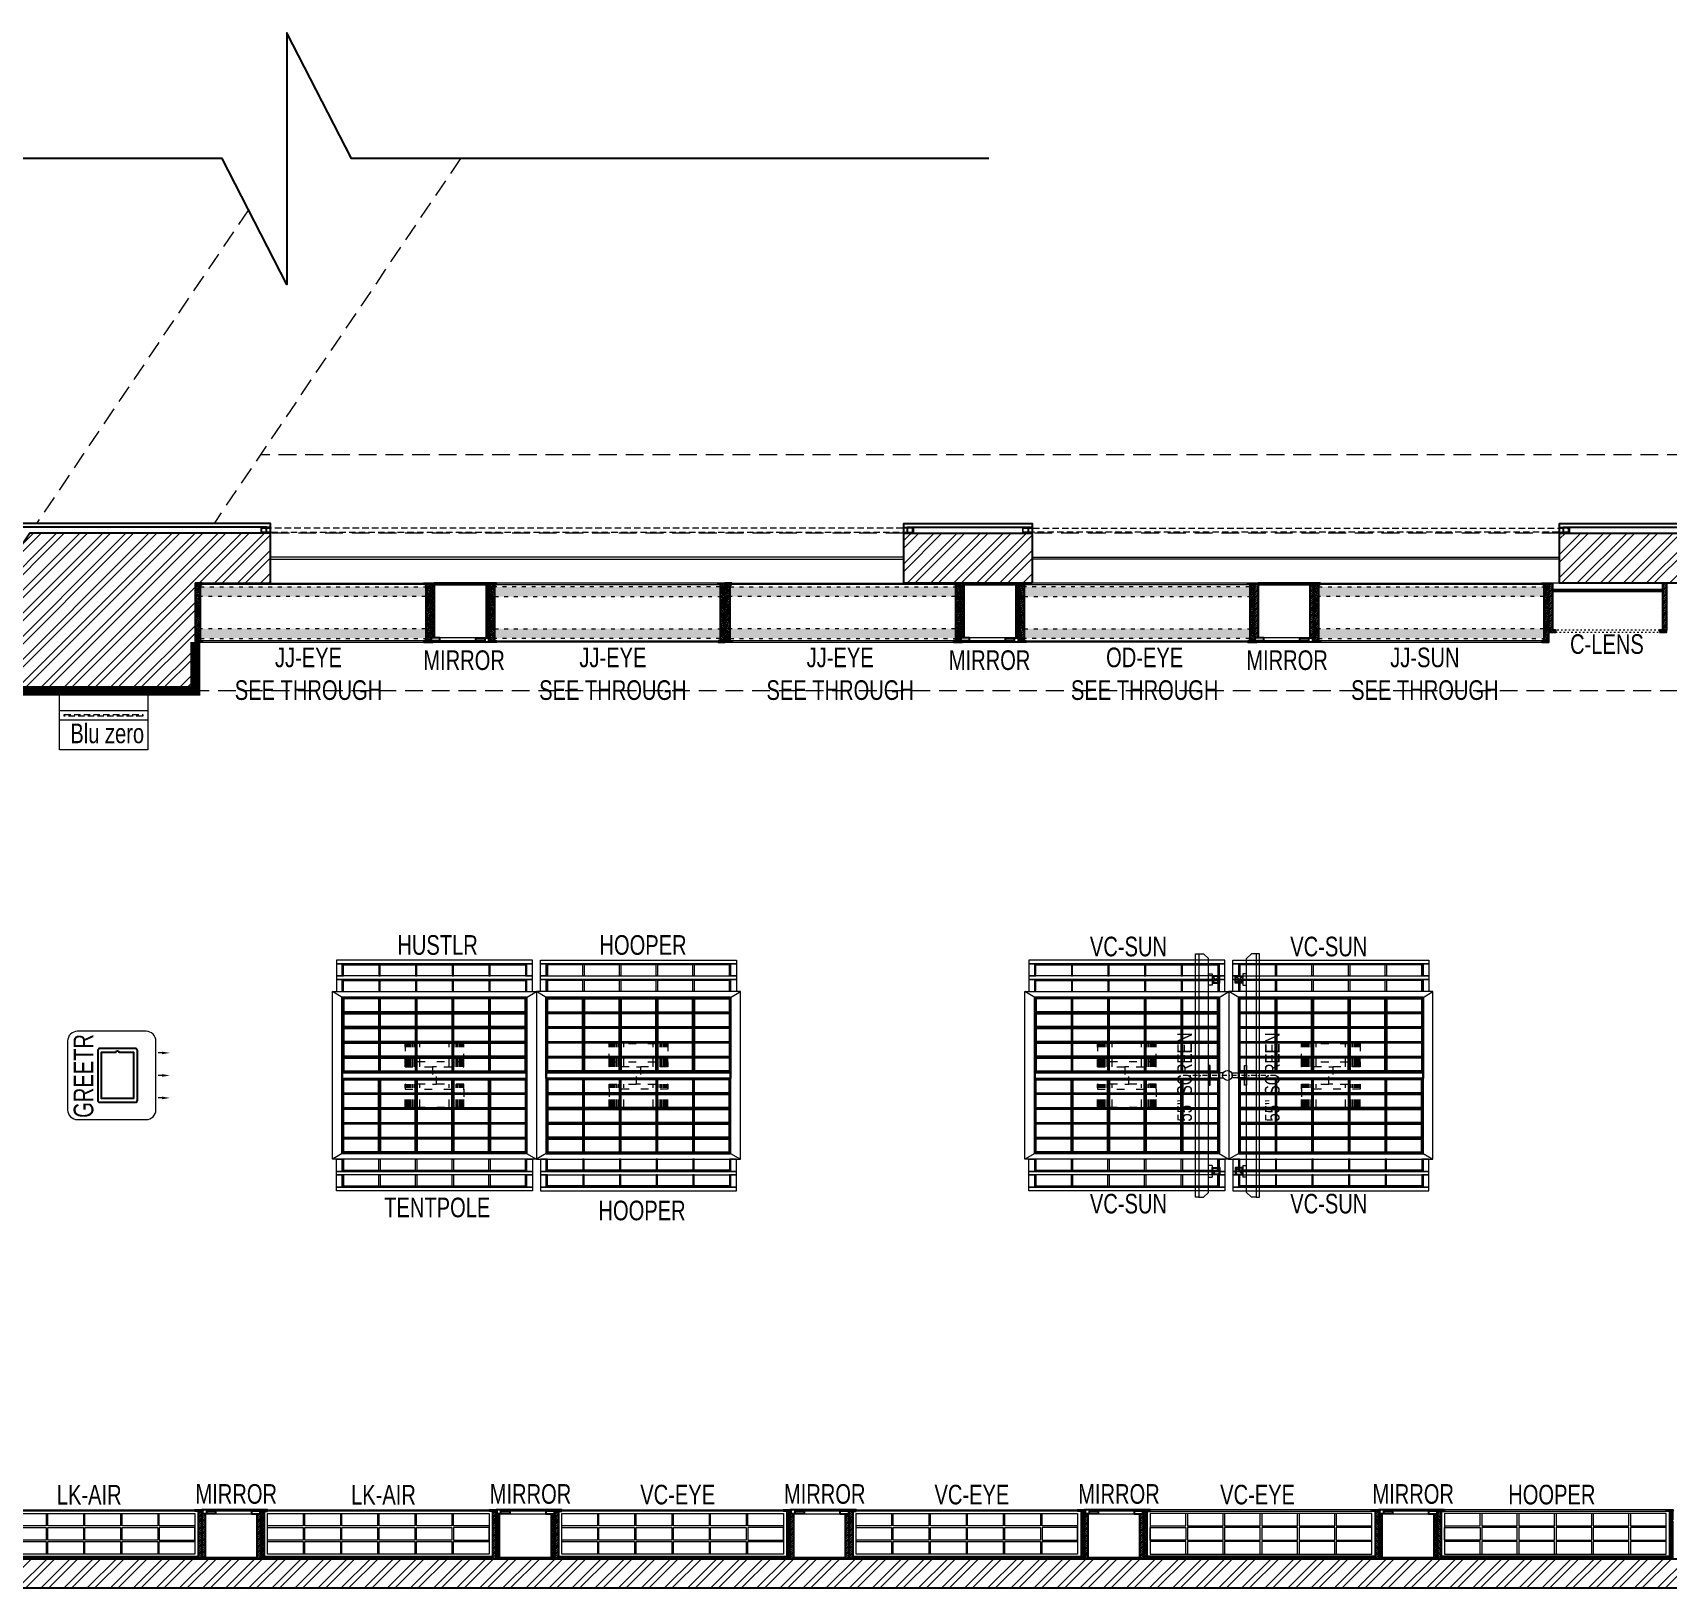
# Model space of a CAD drawing. Header units: feet. Extents: x 4081045 to 4105960, y -5462154 to -5452244.
# Drawn here: x 4089370 to 4097703, y -5460174 to -5452244 of the extents above; entities that cross this region are included whole.
import ezdxf

# ---------------------------------------------------------------- set-up
doc = ezdxf.new("R2010")
doc.units = ezdxf.units.FT
doc.header["$LTSCALE"] = 33
doc.header["$MEASUREMENT"] = 0
for name, pattern in [('a_p6_plan_L18$0$HIDDEN', [0.375, 0.25, -0.125]), ('ACAD_ISO03W100', [30, 12, -18]), ('D10_DASHED', [0.75, 0.5, -0.25]), ('DASHDOT2', [0.5, 0.25, -0.125, 0, -0.125]), ('HIDDENX2', [0.75, 0.5, -0.25])]:
    doc.linetypes.add(name, pattern=pattern)
for name, color, linetype, lineweight in [('A-Glazing', 4, 'Continuous', 20), ('A-shutter', 8, 'Continuous', 18), ('A-WALL HATCH', 251, 'Continuous', 0), ('beam', 90, 'Continuous', 9), ('HIDDEN LINE', 177, 'Continuous', 0), ('LENS-DIM', 252, 'Continuous', 5), ('LENS-FURNITURE', 13, 'Continuous', 9), ('LENS-TEXT', 31, 'Continuous', 5), ('LENS_DIMENSION', 193, 'Continuous', 0), ('LENS_TEXT', 31, 'Continuous', 5), ('LK-EQPMT', 3, 'Continuous', 18), ('LK-FF&E FLOOR', 1, 'Continuous', 9), ('LK-FF&E WALL', 1, 'Continuous', 9), ('LK-IT', 3, 'Continuous', 18), ('LK-MIRROR', 133, 'Continuous', 13), ('LN-ELEVATION-1', 81, 'Continuous', 25), ('LN-ELEVATION-2', 103, 'Continuous', 20), ('LN-ELEVATION-3', 125, 'Continuous', 18), ('LN-ELEVATION-4', 145, 'Continuous', 13), ('LN-ELEVATION-5', 167, 'Continuous', 5), ('LN-HATCH', 251, 'Continuous', 0), ('PLANO-TXT', 252, 'Continuous', 5), ('rolling shutter', 1, 'Continuous', 5)]:
    doc.layers.add(name, color=color, linetype=linetype, lineweight=lineweight)
doc.layers.add('A-WALL', color=1, linetype='Continuous')
doc.layers.add('EL4', color=73, linetype='Continuous')
doc.styles.add('LK TXT', font='GILC____.TTF', dxfattribs={"height": 100})
pattern_1 = [(45, (7858054.0837, 3504049.203), (-4.4901280605, 4.4901280605), [])]
pattern_2 = [(45, (-583869.1914, 43752.887), (3.31456304, 12.1533978), [15.625, -3.125, 0, -3.125])]
pattern_3 = [(45, (0, 0), (1.683798, 6.173926), [7.9375, -1.5875, 0, -1.5875])]
pattern_4 = [(45, (3990327.2935, 1709214.6916), (-4.4901280605, 4.4901280605), [])]

# ---------------------------------------------------------------- blocks, each defined once
blk = doc.blocks.new('*U50')
at = {"layer": 'A-shutter', "color": 5, "ltscale": 10}
for points in [[(41040698.4, -1561539.2), (41040698.4, -1561544.2), (41040653.4, -1561544.2), (41040653.4, -1561564.2), (41040698.4, -1561564.2), (41040698.4, -1561569.2), (41040648.4, -1561569.2), (41040648.4, -1561539.2)], [(41043926.4, -1561539.2), (41043926.4, -1561544.2), (41043971.4, -1561544.2), (41043971.4, -1561564.2), (41043926.4, -1561564.2), (41043926.4, -1561569.2), (41043976.4, -1561569.2), (41043976.4, -1561539.2)]]:
    blk.add_lwpolyline(points, close=True, dxfattribs=at)
at = {"layer": 'A-shutter', "color": 5, "linetype": 'HIDDENX2', "ltscale": 2}
blk.add_lwpolyline([(41040653.4, -1561544.2), (41040653.4, -1561564.2), (41043971.4, -1561564.2), (41043971.4, -1561544.2)], close=True, dxfattribs=at)
blk = doc.blocks.new('*U51')
at = {"layer": 'A-shutter', "color": 5, "ltscale": 10}
for points in [[(41040698.4, -1561539.2), (41040698.4, -1561544.2), (41040653.4, -1561544.2), (41040653.4, -1561564.2), (41040698.4, -1561564.2), (41040698.4, -1561569.2), (41040648.4, -1561569.2), (41040648.4, -1561539.2)], [(41043387.4, -1561539.2), (41043387.4, -1561544.2), (41043432.4, -1561544.2), (41043432.4, -1561564.2), (41043387.4, -1561564.2), (41043387.4, -1561569.2), (41043437.4, -1561569.2), (41043437.4, -1561539.2)]]:
    blk.add_lwpolyline(points, close=True, dxfattribs=at)
at = {"layer": 'A-shutter', "color": 5, "linetype": 'HIDDENX2', "ltscale": 2}
blk.add_lwpolyline([(41040653.4, -1561544.2), (41040653.4, -1561564.2), (41043432.4, -1561564.2), (41043432.4, -1561544.2)], close=True, dxfattribs=at)
blk = doc.blocks.new('A$Ca052e964')
at = {"layer": 'A-WALL HATCH'}
h = blk.add_hatch(dxfattribs=at)
h.set_pattern_fill('ANSI32', color=256, scale=222)
h.set_pattern_definition([(45, (-3491259.28, 5460705.52), (-58.8666395, 58.8666395), []), (45, (-3491220.04, 5460705.52), (-58.8666395, 58.8666395), [])])
h.paths.add_polyline_path([(-150, 4734), (-150, 4414.4), (0, 4414.4), (0, 5102), (-3731, 5102), (-3731, 5379), (-4917, 5379), (-4917, 5124), (-4528, 5124), (-4528, 4575), (-3731, 4575), (-3731, 4952), (-409, 4952), (-409, 4734)])
h.paths.add_polyline_path([(0, 797.2), (0, 4414.4), (-150, 4414.4), (-150, 797.2)])
h.paths.add_polyline_path([(0, 0), (0, 797.2), (-150, 797.2), (-150, 150), (-5503.1, 150), (-5503.1, 0)])
h.paths.add_polyline_path([(-5503.1, 0), (-5503.1, 150), (-10984.8, 150), (-10984.8, 0)])
h.paths.add_polyline_path([(-10984.8, 0), (-10984.8, 150), (-20135, 150), (-20163, 108.6), (-20236.3, 0)])
h.paths.add_polyline_path([(-15761, 4575), (-15761, 5124), (-15378, 5124), (-15378, 5379), (-16604.1, 5379), (-17147, 4575)])
h.paths.add_polyline_path([(-11495, 5124), (-11495, 5379), (-12150, 5379), (-12150, 5124)])
h.paths.add_polyline_path([(-8160, 5124), (-8160, 5379), (-8210, 5379), (-8806, 5379), (-8806, 5124)])
at = {"layer": 'A-WALL'}
for points in [[(-11716, 7288.2), (-14965, 7288.2), (-15294.9, 7930.3), (-15294.9, 6646.2), (-15624.9, 7288.2), (-18809.1, 7288.2)], [(-20135, 150), (-150, 150), (-150, 4734), (-409, 4734), (-409, 4952), (-3731, 4952), (-3731, 4575), (-4528, 4575), (-4528, 5124), (-4917, 5124), (-4917, 5379), (-3731, 5379), (-3731, 5102), (0, 5102), (0, 0), (-20236.3, 0)]]:
    blk.add_lwpolyline(points, dxfattribs=at)
for points in [[(-15378, 5379), (-16604.1, 5379), (-17147, 4575), (-15761, 4575), (-15761, 5124), (-15378, 5124)], [(-11495, 5124), (-12150, 5124), (-12150, 5379), (-11495, 5379)], [(-8160, 5124), (-8806, 5124), (-8806, 5379), (-8160, 5379)]]:
    blk.add_lwpolyline(points, close=True, dxfattribs=at)
at = {"layer": 'beam', "linetype": 'a_p6_plan_L18$0$HIDDEN', "lineweight": 5, "ltscale": 11}
for p, q in [((-14409.9, 7288.2), (-15665.4, 5429)), ((-15490.9, 7027.5), (-16570.3, 5429)), ((0, 5779), (-15429, 5779)), ((-12150, 5379), (-15378, 5379)), ((-8806, 5379), (-11495, 5379)), ((-4528, 4575), (-15761, 4575))]:
    blk.add_line(p, q, dxfattribs=at)
at = {"layer": 'EL4'}
for points in [[(-15378, 5379), (-15378, 5429), (-16811.7, 5429), (-17312.8, 4686.9), (-17147, 4575)], [(-12150, 5379), (-12150, 5429), (-11495, 5429), (-11495, 5379)], [(-8806, 5379), (-8806, 5429), (-8160, 5429), (-8160, 5379)], [(-15398, 5379), (-15398, 5409), (-16801, 5409), (-17285, 4692.3), (-17135.8, 4591.6)], [(-12130, 5379), (-12130, 5409), (-11515, 5409), (-11515, 5379)], [(-8786, 5379), (-8786, 5409), (-8180, 5409), (-8180, 5379)]]:
    blk.add_lwpolyline(points, dxfattribs=at)
at = {"layer": 'rolling shutter', "color": 2, "rotation": 180.0000000000148}
blk.add_blockref('*U50', (41028548.4, -1556160.2), dxfattribs=at)
at = {"layer": 'rolling shutter', "color": 2, "xscale": -1, "rotation": 180}
blk.add_blockref('*U51', (-41052193.4, -1556160.2), dxfattribs=at)
blk = doc.blocks.new('VC HD 1200')
at = {"layer": 'LN-HATCH', "ltscale": 0.5}
h = blk.add_hatch(dxfattribs=at)
h.set_pattern_fill('ANSI31', color=256, scale=2)
h.set_pattern_definition([(45, (3760859.753, 1795248.936), (-4.490128061, 4.490128061), [])])
h.paths.add_polyline_path([(-1200, 250), (-1200, 60), (-1194, 60), (-1194, 50), (-1200, 50), (-1200, 6), (-1182, 6), (-1182, 250)])
h = blk.add_hatch(dxfattribs=at)
h.set_pattern_fill('ANSI31', color=256, scale=2)
h.set_pattern_definition(pattern_1)
h.paths.add_polyline_path([(0, 250), (0, 60), (-6, 60), (-6, 50), (0, 50), (0, 6), (-18, 6), (-18, 250)])
h = blk.add_hatch(dxfattribs=at)
h.set_pattern_fill('ANSI31', color=256, scale=2)
h.set_pattern_definition([(45, (7858047.0837, 3504049.203), (-4.4901280605, 4.4901280605), [])])
h.paths.add_polyline_path([(-1165, 6), (-1165, 0), (-1200, 0), (-1200, 6)])
h = blk.add_hatch(dxfattribs=at)
h.set_pattern_fill('ANSI31', color=256, scale=2)
h.set_pattern_definition(pattern_1)
h.paths.add_polyline_path([(-28, 6), (-28, 0), (0, 0), (0, 6)])
at = {"layer": 'LN-ELEVATION-1', "ltscale": 0.5}
for points in [[(-1200, 250), (-1200, 60), (-1194, 60), (-1194, 50), (-1200, 50), (-1200, 6), (-1182, 6), (-1182, 250)], [(0, 250), (0, 60), (-6, 60), (-6, 50), (0, 50), (0, 6), (-18, 6), (-18, 250)], [(-18, 238), (-1182, 238), (-1182, 244), (-18, 244)], [(-1165, 6), (-1165, 0), (-1200, 0), (-1200, 6)], [(-35, 6), (-35, 0), (0, 0), (0, 6)]]:
    blk.add_lwpolyline(points, close=True, dxfattribs=at)
at = {"layer": 'LN-ELEVATION-3', "ltscale": 0.5}
for p, q in [((-1182, 250), (-18, 250)), ((-1165, 6), (-35, 6)), ((-35, 0), (-1165, 0))]:
    blk.add_line(p, q, dxfattribs=at)
for points in [[(-1165, 226), (-35, 226), (-35, 18), (-1165, 18)], [(-1165, 226), (-983.3, 226), (-983.3, 162), (-1165, 162)], [(-975.3, 226), (-793.7, 226), (-793.7, 162), (-975.3, 162)], [(-785.7, 226), (-604, 226), (-604, 162), (-785.7, 162)], [(-596, 226), (-414.3, 226), (-414.3, 162), (-596, 162)], [(-406.3, 226), (-224.7, 226), (-224.7, 162), (-406.3, 162)], [(-216.7, 226), (-35, 226), (-35, 162), (-216.7, 162)], [(-1165, 90), (-983.3, 90), (-983.3, 154), (-1165, 154)], [(-975.3, 154), (-793.7, 154), (-793.7, 90), (-975.3, 90)], [(-785.7, 154), (-604, 154), (-604, 90), (-785.7, 90)], [(-596, 154), (-414.3, 154), (-414.3, 90), (-596, 90)], [(-406.3, 154), (-224.7, 154), (-224.7, 90), (-406.3, 90)], [(-216.7, 154), (-35, 154), (-35, 90), (-216.7, 90)], [(-1165, 82), (-983.3, 82), (-983.3, 18), (-1165, 18)], [(-975.3, 82), (-793.7, 82), (-793.7, 18), (-975.3, 18)], [(-785.7, 82), (-604, 82), (-604, 18), (-785.7, 18)], [(-596, 82), (-414.3, 82), (-414.3, 18), (-596, 18)], [(-406.3, 82), (-224.7, 82), (-224.7, 18), (-406.3, 18)], [(-216.7, 82), (-35, 82), (-35, 18), (-216.7, 18)]]:
    blk.add_lwpolyline(points, close=True, dxfattribs=at)
blk = doc.blocks.new('MIRROR')
at = {"layer": 'LN-HATCH', "ltscale": 0.5}
h = blk.add_hatch(dxfattribs=at)
h.set_pattern_fill('ANSI31', color=256, scale=2)
h.set_pattern_definition([(45, (4060433.7416, 1708720.787), (-4.4901280605, 4.4901280605), [])])
h.paths.add_polyline_path([(212.9, 101.3), (230.9, 101.3), (230.9, -127.7), (212.9, -127.7)])
h.paths.add_polyline_path([(230.9, 95.3), (494.9, 95.3), (494.9, 101.3), (230.9, 101.3)])
h.paths.add_polyline_path([(512.9, 101.3), (494.9, 101.3), (494.9, -127.7), (512.9, -127.7)])
at = {"layer": 'Defpoints'}
blk.add_lwpolyline([(512.9, 101.3), (212.9, 101.3), (212.9, -148.7), (512.9, -148.7)], close=True, dxfattribs=at)
at = {"layer": 'LN-ELEVATION-1'}
for points in [[(212.9, 101.3), (230.9, 101.3), (230.9, -127.7), (212.9, -127.7)], [(230.9, 95.3), (494.9, 95.3), (494.9, 101.3), (230.9, 101.3)], [(512.9, 101.3), (494.9, 101.3), (494.9, -127.7), (512.9, -127.7)], [(259.9, -141.7), (259.9, -127.7), (214.9, -127.7), (214.9, -148.7), (223.9, -148.7), (223.9, -147.2), (216.4, -147.2), (216.4, -141.7)], [(442.9, -141.7), (442.9, -127.7), (487.9, -127.7), (487.9, -148.7), (478.9, -148.7), (478.9, -147.2), (486.4, -147.2), (486.4, -141.7)], [(504.9, -148.7), (504.9, -147.2), (509.4, -147.2), (509.4, -129.2), (487.9, -129.2), (487.9, -127.7), (510.9, -127.7), (510.9, -148.7)]]:
    blk.add_lwpolyline(points, close=True, dxfattribs=at)
at = {"layer": 'LN-ELEVATION-2', "color": 4, "lineweight": 0}
blk.add_lwpolyline([(216.4, -141.7), (486.4, -141.7), (486.4, -147.2), (216.4, -147.2)], close=True, dxfattribs=at)
at = {"layer": 'LN-ELEVATION-2'}
blk.add_lwpolyline([(259.9, -141.7), (442.9, -141.7), (442.9, -127.7), (259.9, -127.7)], close=True, dxfattribs=at)
at = {"layer": 'LN-ELEVATION-4', "ltscale": 0.5}
blk.add_line((478.9, -148.7), (223.9, -148.7), dxfattribs=at)
blk = doc.blocks.new('JJ STSH 1200')
at = {"layer": 'LN-HATCH', "ltscale": 0.5}
h = blk.add_hatch(dxfattribs=at)
h.set_pattern_fill('ANSI36', color=256, scale=50)
h.set_pattern_definition(pattern_2)
h.paths.add_polyline_path([(-565, 294), (-565, 300), (-600, 300), (-600, 294)])
h = blk.add_hatch(dxfattribs=at)
h.set_pattern_fill('ANSI36', color=256, scale=50)
h.set_pattern_definition(pattern_2)
h.paths.add_polyline_path([(-575, 294), (-600, 294), (-600, 250), (-600, 240), (-600, 6), (-575, 6)])
h = blk.add_hatch(dxfattribs=at)
h.set_pattern_fill('ANSI36', color=256)
h.set_pattern_definition(pattern_3)
h.paths.add_polyline_path([(575, 282), (-575, 282), (-575, 232), (575, 232)])
h = blk.add_hatch(dxfattribs=at)
h.set_pattern_fill('ANSI36', color=256, scale=50)
h.set_pattern_definition(pattern_2)
h.paths.add_polyline_path([(565, 294), (565, 300), (600, 300), (600, 294)])
h = blk.add_hatch(dxfattribs=at)
h.set_pattern_fill('ANSI36', color=256, scale=50)
h.set_pattern_definition(pattern_2)
h.paths.add_polyline_path([(600, 240), (600, 250), (600, 294), (575, 294), (575, 6), (600, 6)])
h = blk.add_hatch(dxfattribs=at)
h.set_pattern_fill('ANSI36', color=256, scale=50)
h.set_pattern_definition(pattern_2)
h.paths.add_polyline_path([(-565, 6), (-565, 0), (-600, 0), (-600, 6)])
h = blk.add_hatch(dxfattribs=at)
h.set_pattern_fill('ANSI36', color=256)
h.set_pattern_definition(pattern_3)
h.paths.add_polyline_path([(575, 68), (-575, 68), (-575, 18), (575, 18)])
h = blk.add_hatch(dxfattribs=at)
h.set_pattern_fill('ANSI36', color=256, scale=50)
h.set_pattern_definition(pattern_2)
h.paths.add_polyline_path([(565, 6), (565, 0), (600, 0), (600, 6)])
at = {"layer": 'LN-ELEVATION-1', "ltscale": 0.5}
for points in [[(-565, 294), (-565, 300), (-600, 300), (-600, 294)], [(-600, 6), (-600, 240), (-600, 240), (-600, 250), (-600, 250), (-600, 294), (-575, 294), (-575, 6)], [(565, 294), (565, 300), (600, 300), (600, 294)], [(600, 6), (600, 240), (600, 240), (600, 250), (600, 250), (600, 294), (575, 294), (575, 6)], [(-565, 6), (-565, 0), (-600, 0), (-600, 6)], [(565, 6), (565, 0), (600, 0), (600, 6)]]:
    blk.add_lwpolyline(points, close=True, dxfattribs=at)
at = {"layer": 'LN-ELEVATION-3', "ltscale": 0.5}
for p, q in [((-565, 300), (565, 300)), ((565, 294), (-565, 294)), ((575, 6), (-575, 6)), ((565, 6), (-565, 6)), ((-565, 0), (565, 0))]:
    blk.add_line(p, q, dxfattribs=at)
at = {"layer": 'LN-ELEVATION-4', "linetype": 'ACAD_ISO03W100', "ltscale": 0.05}
for points in [[(575, 232), (-575, 232), (-575, 282), (575, 282)], [(575, 68), (-575, 68), (-575, 18), (575, 18)]]:
    blk.add_lwpolyline(points, close=True, dxfattribs=at)
blk = doc.blocks.new('MIRROR SEE THROUGH')
at = {"layer": 'LN-HATCH', "ltscale": 0.5}
h = blk.add_hatch(dxfattribs=at)
h.set_pattern_fill('ANSI31', color=256, scale=2)
h.set_pattern_definition([(45, (4060070.797, 1708569.446), (-4.4901280605, 4.4901280605), [])])
h.paths.add_polyline_path([(-150, 0), (-132, 0), (-132, -279), (-150, -279)])
h.paths.add_polyline_path([(-132, -6), (132, -6), (132, 0), (-132, 0)])
h.paths.add_polyline_path([(150, 0), (132, 0), (132, -279), (150, -279)])
at = {"layer": 'Defpoints'}
blk.add_lwpolyline([(150, -300), (-150, -300), (-150, 0), (150, 0)], close=True, dxfattribs=at)
at = {"layer": 'LN-ELEVATION-1'}
for points in [[(-150, 0), (-132, 0), (-132, -279), (-150, -279)], [(-132, -6), (132, -6), (132, 0), (-132, 0)], [(150, 0), (132, 0), (132, -279), (150, -279)], [(-103, -293), (-103, -279), (-148, -279), (-148, -300), (-139, -300), (-139, -298.5), (-146.5, -298.5), (-146.5, -293)], [(80, -293), (80, -279), (125, -279), (125, -300), (116, -300), (116, -298.5), (123.5, -298.5), (123.5, -293)], [(142, -300), (142, -298.5), (146.5, -298.5), (146.5, -280.5), (125, -280.5), (125, -279), (148, -279), (148, -300)]]:
    blk.add_lwpolyline(points, close=True, dxfattribs=at)
at = {"layer": 'LN-ELEVATION-2', "color": 4, "lineweight": 0}
blk.add_lwpolyline([(-146.5, -293), (123.5, -293), (123.5, -298.5), (-146.5, -298.5)], close=True, dxfattribs=at)
at = {"layer": 'LN-ELEVATION-2'}
blk.add_lwpolyline([(-103, -293), (80, -293), (80, -279), (-103, -279)], close=True, dxfattribs=at)
at = {"layer": 'LN-ELEVATION-4', "ltscale": 0.5}
blk.add_line((116, -300), (-139, -300), dxfattribs=at)
blk = doc.blocks.new('ffgd')
at = {"layer": 'LN-ELEVATION-4', "linetype": 'ACAD_ISO03W100', "ltscale": 0.1}
blk.add_lwpolyline([(0, 47.3), (0, -41.5), (-20, -41.5), (-20, 47.3)], close=True, dxfattribs=at)
at = {"layer": 'LN-ELEVATION-5', "linetype": 'ACAD_ISO03W100', "ltscale": 0.1}
for p, q in [((-159.9, 165.7), (-159.9, 47.3)), ((-159.7, 165.7), (-159.7, 47.3)), ((-159.4, 165.7), (-159.4, 47.3)), ((-159, 165.7), (-159, 47.3)), ((-158.5, 165.7), (-158.5, 47.3)), ((-157.9, 165.7), (-157.9, 47.3)), ((-157.1, 165.7), (-157.1, 47.3)), ((-156.1, 165.7), (-156.1, 47.3)), ((-154.1, 165.7), (-154.1, 47.3)), ((-151.1, 165.7), (-151.1, 47.3)), ((-146.1, 165.7), (-146.1, 47.3)), ((-141.1, 165.7), (-141.1, 47.3)), ((-135.1, 165.7), (-135.1, 47.3)), ((-128.1, 165.7), (-128.1, 47.3)), ((-120.1, 165.7), (-120.1, 47.3)), ((-111.1, 165.7), (-111.1, 47.3)), ((-102.1, 165.7), (-102.1, 47.3)), ((-85, 165.7), (-85, 47.3)), ((65, 165.7), (65, 47.3)), ((82.1, 165.7), (82.1, 47.3)), ((91.1, 165.7), (91.1, 47.3)), ((100.1, 165.7), (100.1, 47.3)), ((108.1, 165.7), (108.1, 47.3)), ((115.1, 165.7), (115.1, 47.3)), ((121.1, 165.7), (121.1, 47.3)), ((126.1, 165.7), (126.1, 47.3)), ((131.1, 165.7), (131.1, 47.3)), ((134.1, 165.7), (134.1, 47.3)), ((136.1, 165.7), (136.1, 47.3)), ((137.1, 165.7), (137.1, 47.3)), ((137.9, 165.7), (137.9, 47.3)), ((138.5, 165.7), (138.5, 47.3)), ((139, 165.7), (139, 47.3)), ((139.4, 165.7), (139.4, 47.3)), ((139.7, 165.7), (139.7, 47.3)), ((139.9, 165.7), (139.9, 47.3)), ((-159.9, -41.5), (-159.9, -159.9)), ((-159.7, -41.5), (-159.7, -159.9)), ((-159.4, -41.5), (-159.4, -159.9)), ((-159, -41.5), (-159, -159.9)), ((-158.5, -41.5), (-158.5, -159.9)), ((-157.9, -41.5), (-157.9, -159.9)), ((-157.1, -41.5), (-157.1, -159.9)), ((-156.1, -41.5), (-156.1, -159.9)), ((-154.1, -41.5), (-154.1, -159.9)), ((-151.1, -41.5), (-151.1, -159.9)), ((-146.1, -41.5), (-146.1, -159.9)), ((-141.1, -41.5), (-141.1, -159.9)), ((-135.1, -41.5), (-135.1, -159.9)), ((-128.1, -41.5), (-128.1, -159.9)), ((-120.1, -41.5), (-120.1, -159.9)), ((-111.1, -41.5), (-111.1, -159.9)), ((-102.1, -41.5), (-102.1, -159.9)), ((-85, -41.5), (-85, -159.9)), ((65, -41.5), (65, -159.9)), ((82.1, -41.5), (82.1, -159.9)), ((91.1, -41.5), (91.1, -159.9)), ((100.1, -41.5), (100.1, -159.9)), ((108.1, -41.5), (108.1, -159.9)), ((115.1, -41.5), (115.1, -159.9)), ((121.1, -41.5), (121.1, -159.9)), ((126.1, -41.5), (126.1, -159.9)), ((131.1, -41.5), (131.1, -159.9)), ((134.1, -41.5), (134.1, -159.9)), ((136.1, -41.5), (136.1, -159.9)), ((137.1, -41.5), (137.1, -159.9)), ((137.9, -41.5), (137.9, -159.9)), ((138.5, -41.5), (138.5, -159.9)), ((139, -41.5), (139, -159.9)), ((139.4, -41.5), (139.4, -159.9)), ((139.7, -41.5), (139.7, -159.9)), ((139.9, -41.5), (139.9, -159.9))]:
    blk.add_line(p, q, dxfattribs=at)
for points in [[(140, 73), (140, 165.7), (-160, 165.7), (-160, 73)], [(140, -67.1), (140, -159.9), (-160, -159.9), (-160, -67.1)]]:
    blk.add_lwpolyline(points, dxfattribs=at)
for points in [[(140, 73), (140, 47.3), (-160, 47.3), (-160, 73)], [(140, -41.5), (140, -67.1), (-160, -67.1), (-160, -41.5)]]:
    blk.add_lwpolyline(points, close=True, dxfattribs=at)
blk = doc.blocks.new('EURO 1040 x 1175')
at = {"layer": 'LN-ELEVATION-1'}
for points in [[(-470, -327.4), (470, -327.4), (470, 467.6), (-470, 467.6)], [(-470, 85.1), (470, 85.1), (470, 467.6), (-470, 467.6)], [(-283.2, 85.1), (-277.2, 85.1), (-277.2, 467.6), (-283.2, 467.6)], [(-96.4, 85.1), (-90.4, 85.1), (-90.4, 467.6), (-96.4, 467.6)], [(90.4, 85.1), (96.4, 85.1), (96.4, 467.6), (90.4, 467.6)], [(277.2, 85.1), (283.2, 85.1), (283.2, 467.6), (277.2, 467.6)], [(-470, 386.6), (-283.2, 386.6), (-283.2, 392.6), (-470, 392.6)], [(-277.2, 386.6), (-96.4, 386.6), (-96.4, 392.6), (-277.2, 392.6)], [(-90.4, 386.6), (90.4, 386.6), (90.4, 392.6), (-90.4, 392.6)], [(96.4, 386.6), (277.2, 386.6), (277.2, 392.6), (96.4, 392.6)], [(283.2, 386.6), (470, 386.6), (470, 392.6), (283.2, 392.6)], [(-470, 311.2), (-283.2, 311.2), (-283.2, 317.2), (-470, 317.2)], [(-277.2, 311.2), (-96.4, 311.2), (-96.4, 317.2), (-277.2, 317.2)], [(-90.4, 311.2), (90.4, 311.2), (90.4, 317.2), (-90.4, 317.2)], [(96.4, 311.2), (277.2, 311.2), (277.2, 317.2), (96.4, 317.2)], [(283.2, 311.2), (470, 311.2), (470, 317.2), (283.2, 317.2)], [(-470, 235.8), (-283.2, 235.8), (-283.2, 241.8), (-470, 241.8)], [(-277.2, 235.8), (-96.4, 235.8), (-96.4, 241.8), (-277.2, 241.8)], [(-90.4, 235.8), (90.4, 235.8), (90.4, 241.8), (-90.4, 241.8)], [(96.4, 235.8), (277.2, 235.8), (277.2, 241.8), (96.4, 241.8)], [(283.2, 235.8), (470, 235.8), (470, 241.8), (283.2, 241.8)], [(-470, 160.4), (-283.2, 160.4), (-283.2, 166.4), (-470, 166.4)], [(-470, 85.1), (470, 85.1), (470, 55.1), (-470, 55.1)], [(-277.2, 160.4), (-96.4, 160.4), (-96.4, 166.4), (-277.2, 166.4)], [(-90.4, 160.4), (90.4, 160.4), (90.4, 166.4), (-90.4, 166.4)], [(96.4, 160.4), (277.2, 160.4), (277.2, 166.4), (96.4, 166.4)], [(283.2, 160.4), (470, 160.4), (470, 166.4), (283.2, 166.4)], [(-470, 55.1), (470, 55.1), (470, -327.4), (-470, -327.4)], [(-283.2, 55.1), (-277.2, 55.1), (-277.2, -327.4), (-283.2, -327.4)], [(-96.4, 55.1), (-90.4, 55.1), (-90.4, -327.4), (-96.4, -327.4)], [(90.4, 55.1), (96.4, 55.1), (96.4, -327.4), (90.4, -327.4)], [(277.2, 55.1), (283.2, 55.1), (283.2, -327.4), (277.2, -327.4)], [(-470, -20.3), (-283.2, -20.3), (-283.2, -26.3), (-470, -26.3)], [(-277.2, -20.3), (-96.4, -20.3), (-96.4, -26.3), (-277.2, -26.3)], [(-90.4, -20.3), (90.4, -20.3), (90.4, -26.3), (-90.4, -26.3)], [(96.4, -20.3), (277.2, -20.3), (277.2, -26.3), (96.4, -26.3)], [(283.2, -20.3), (470, -20.3), (470, -26.3), (283.2, -26.3)], [(-470, -95.7), (-283.2, -95.7), (-283.2, -101.7), (-470, -101.7)], [(-277.2, -95.7), (-96.4, -95.7), (-96.4, -101.7), (-277.2, -101.7)], [(-90.4, -95.7), (90.4, -95.7), (90.4, -101.7), (-90.4, -101.7)], [(96.4, -95.7), (277.2, -95.7), (277.2, -101.7), (96.4, -101.7)], [(283.2, -95.7), (470, -95.7), (470, -101.7), (283.2, -101.7)], [(-470, -171.1), (-283.2, -171.1), (-283.2, -177.1), (-470, -177.1)], [(-470, -246.4), (-283.2, -246.4), (-283.2, -252.4), (-470, -252.4)], [(-277.2, -171.1), (-96.4, -171.1), (-96.4, -177.1), (-277.2, -177.1)], [(-277.2, -246.4), (-96.4, -246.4), (-96.4, -252.4), (-277.2, -252.4)], [(-90.4, -171.1), (90.4, -171.1), (90.4, -177.1), (-90.4, -177.1)], [(-90.4, -246.4), (90.4, -246.4), (90.4, -252.4), (-90.4, -252.4)], [(96.4, -171.1), (277.2, -171.1), (277.2, -177.1), (96.4, -177.1)], [(96.4, -246.4), (277.2, -246.4), (277.2, -252.4), (96.4, -252.4)], [(283.2, -171.1), (470, -171.1), (470, -177.1), (283.2, -177.1)], [(283.2, -246.4), (470, -246.4), (470, -252.4), (283.2, -252.4)]]:
    blk.add_lwpolyline(points, close=True, dxfattribs=at)
for points in [[(-283.2, 461.6), (-464, 461.6), (-464, 317.2)], [(-96.4, 461.6), (-277.2, 461.6)], [(90.4, 461.6), (-90.4, 461.6)], [(277.2, 461.6), (96.4, 461.6)], [(464, 317.2), (464, 461.6), (283.2, 461.6)], [(-464, 311.2), (-464, 241.8)], [(464, 241.8), (464, 311.2)], [(-464, 235.8), (-464, 166.4)], [(464, 166.4), (464, 235.8)], [(-464, 160.4), (-464, 91.1), (-283.2, 91.1)], [(-277.2, 91.1), (-96.4, 91.1)], [(-90.4, 91.1), (90.4, 91.1)], [(96.4, 91.1), (277.2, 91.1)], [(283.2, 91.1), (464, 91.1), (464, 160.4)], [(-464, -20.3), (-464, 49.1), (-283.2, 49.1)], [(-277.2, 49.1), (-96.4, 49.1)], [(-90.4, 49.1), (90.4, 49.1)], [(96.4, 49.1), (277.2, 49.1)], [(283.2, 49.1), (464, 49.1), (464, -20.3)], [(-464, -95.7), (-464, -26.3)], [(464, -26.3), (464, -95.7)], [(-464, -171.1), (-464, -101.7)], [(464, -101.7), (464, -171.1)], [(-283.2, -321.4), (-464, -321.4), (-464, -177.1)], [(464, -177.1), (464, -321.4), (283.2, -321.4)], [(-96.4, -321.4), (-277.2, -321.4)], [(90.4, -321.4), (-90.4, -321.4)], [(277.2, -321.4), (96.4, -321.4)]]:
    blk.add_lwpolyline(points, dxfattribs=at)
at = {"layer": 'LN-ELEVATION-2'}
blk.add_lwpolyline([(-520, -357.4), (520, -357.4), (520, 497.6), (-520, 497.6)], close=True, dxfattribs=at)
for points in [[(-470, 467.6), (-520, 497.6)], [(470, 467.6), (520, 497.6)], [(-470, -327.4), (-520, -357.4)], [(470, -327.4), (520, -357.4)]]:
    blk.add_lwpolyline(points, dxfattribs=at)
at = {"layer": 'LN-ELEVATION-3'}
for points in [[(-500, 559.6), (500, 559.6), (500, 577.6), (-500, 577.6)], [(-500, 497.6), (-470, 497.6), (-470, 559.6), (-500, 559.6)], [(470, 497.6), (500, 497.6), (500, 559.6), (470, 559.6)], [(-500, -357.4), (-470, -357.4), (-470, -419.4), (-500, -419.4)], [(470, -357.4), (500, -357.4), (500, -419.4), (470, -419.4)], [(-500, -419.4), (500, -419.4), (500, -437.4), (-500, -437.4)]]:
    blk.add_lwpolyline(points, close=True, dxfattribs=at)
at = {"layer": 'LN-ELEVATION-4'}
for points in [[(-500, 639.6), (500, 639.6), (500, 657.6), (-500, 657.6)], [(-500, 577.6), (-470, 577.6), (-470, 639.6), (-500, 639.6)], [(470, 577.6), (500, 577.6), (500, 639.6), (470, 639.6)], [(-470, 497.6), (-464, 497.6), (-464, 559.6), (-470, 559.6)], [(-464, 553.6), (-283.2, 553.6), (-283.2, 559.6), (-464, 559.6)], [(-283.2, 497.6), (-277.2, 497.6), (-277.2, 559.6), (-283.2, 559.6)], [(-277.2, 553.6), (-96.4, 553.6), (-96.4, 559.6), (-277.2, 559.6)], [(-96.4, 497.6), (-90.4, 497.6), (-90.4, 559.6), (-96.4, 559.6)], [(-90.4, 553.6), (90.4, 553.6), (90.4, 559.6), (-90.4, 559.6)], [(90.4, 497.6), (96.4, 497.6), (96.4, 559.6), (90.4, 559.6)], [(96.4, 553.6), (277.2, 553.6), (277.2, 559.6), (96.4, 559.6)], [(277.2, 497.6), (283.2, 497.6), (283.2, 559.6), (277.2, 559.6)], [(283.2, 553.6), (464, 553.6), (464, 559.6), (283.2, 559.6)], [(464, 497.6), (470, 497.6), (470, 559.6), (464, 559.6)], [(-470, -357.4), (-464, -357.4), (-464, -419.4), (-470, -419.4)], [(-464, -413.4), (-283.2, -413.4), (-283.2, -419.4), (-464, -419.4)], [(-283.2, -357.4), (-277.2, -357.4), (-277.2, -419.4), (-283.2, -419.4)], [(-277.2, -413.4), (-96.4, -413.4), (-96.4, -419.4), (-277.2, -419.4)], [(-96.4, -357.4), (-90.4, -357.4), (-90.4, -419.4), (-96.4, -419.4)], [(-90.4, -413.4), (90.4, -413.4), (90.4, -419.4), (-90.4, -419.4)], [(90.4, -357.4), (96.4, -357.4), (96.4, -419.4), (90.4, -419.4)], [(96.4, -413.4), (277.2, -413.4), (277.2, -419.4), (96.4, -419.4)], [(277.2, -357.4), (283.2, -357.4), (283.2, -419.4), (277.2, -419.4)], [(283.2, -413.4), (464, -413.4), (464, -419.4), (283.2, -419.4)], [(464, -357.4), (470, -357.4), (470, -419.4), (464, -419.4)], [(-500, -437.4), (-470, -437.4), (-470, -499.4), (-500, -499.4)], [(-500, -499.4), (500, -499.4), (500, -517.4), (-500, -517.4)], [(470, -437.4), (500, -437.4), (500, -499.4), (470, -499.4)]]:
    blk.add_lwpolyline(points, close=True, dxfattribs=at)
at = {"layer": 'LN-ELEVATION-5'}
for points in [[(-470, 577.6), (-464, 577.6), (-464, 639.6), (-470, 639.6)], [(-464, 633.6), (-283.2, 633.6), (-283.2, 639.6), (-464, 639.6)], [(-283.2, 577.6), (-277.2, 577.6), (-277.2, 639.6), (-283.2, 639.6)], [(-277.2, 633.6), (-96.4, 633.6), (-96.4, 639.6), (-277.2, 639.6)], [(-96.4, 577.6), (-90.4, 577.6), (-90.4, 639.6), (-96.4, 639.6)], [(-90.4, 633.6), (90.4, 633.6), (90.4, 639.6), (-90.4, 639.6)], [(90.4, 577.6), (96.4, 577.6), (96.4, 639.6), (90.4, 639.6)], [(96.4, 633.6), (277.2, 633.6), (277.2, 639.6), (96.4, 639.6)], [(277.2, 577.6), (283.2, 577.6), (283.2, 639.6), (277.2, 639.6)], [(283.2, 633.6), (464, 633.6), (464, 639.6), (283.2, 639.6)], [(464, 577.6), (470, 577.6), (470, 639.6), (464, 639.6)], [(-470, -437.4), (-464, -437.4), (-464, -499.4), (-470, -499.4)], [(-464, -493.4), (-283.2, -493.4), (-283.2, -499.4), (-464, -499.4)], [(-283.2, -437.4), (-277.2, -437.4), (-277.2, -499.4), (-283.2, -499.4)], [(-277.2, -493.4), (-96.4, -493.4), (-96.4, -499.4), (-277.2, -499.4)], [(-96.4, -437.4), (-90.4, -437.4), (-90.4, -499.4), (-96.4, -499.4)], [(-90.4, -493.4), (90.4, -493.4), (90.4, -499.4), (-90.4, -499.4)], [(90.4, -437.4), (96.4, -437.4), (96.4, -499.4), (90.4, -499.4)], [(96.4, -493.4), (277.2, -493.4), (277.2, -499.4), (96.4, -499.4)], [(277.2, -437.4), (283.2, -437.4), (283.2, -499.4), (277.2, -499.4)], [(283.2, -493.4), (464, -493.4), (464, -499.4), (283.2, -499.4)], [(464, -437.4), (470, -437.4), (470, -499.4), (464, -499.4)]]:
    blk.add_lwpolyline(points, close=True, dxfattribs=at)
at = {"layer": 'LENS-DIM'}
blk.add_blockref('ffgd', (10, 67.1), dxfattribs=at)
blk = doc.blocks.new('GREETR 450x450')
at = {"layer": 'LN-ELEVATION-1', "linetype": 'ByBlock', "lineweight": -2}
for p, q in [((481.3, 339.7), (461, 339.7)), ((481.3, 225), (461, 225)), ((481.3, 110.3), (461, 110.3))]:
    blk.add_line(p, q, dxfattribs=at)
at = {"layer": 'LN-ELEVATION-1'}
for points in [[(355.5, 98.3), (355.5, 352.3, 0.414214), (345.5, 362.3), (163.5, 362.3, 0.414214), (153.5, 352.3), (153.5, 98.3, 0.414214), (163.5, 88.3), (345.5, 88.3, 0.414214)], [(264, 342.8), (336.5, 342.8), (336.5, 107.8), (172.5, 107.8), (172.5, 342.8), (245, 342.8, 0.327538), (246.9, 344.2, -0.733799), (262.1, 344.2, 0.327538)]]:
    blk.add_lwpolyline(points, format="xyb", close=True, dxfattribs=at)
at = {"layer": 'LN-ELEVATION-1', "linetype": 'ByBlock', "lineweight": -2}
for points in [[(481.3, 346.4), (481.3, 333.1), (521.3, 339.7)], [(481.3, 231.7), (481.3, 218.3), (521.3, 225)], [(481.3, 116.9), (481.3, 103.6), (521.3, 110.3)]]:
    blk.add_solid(points, dxfattribs=at)
at = {"layer": 'LN-ELEVATION-2'}
blk.add_lwpolyline([(50, 0), (400, 0, 0.414214), (450, 50), (450, 400, 0.414214), (400, 450), (50, 450, 0.414214), (0, 400), (0, 50, 0.414214)], format="xyb", close=True, dxfattribs=at)
at = {"layer": 'LENS-TEXT', "color": 0, "linetype": 'Continuous', "ltscale": 3, "insert": (81.4, 222.4), "char_height": 100, "attachment_point": 5, "rotation": 90, "style": 'LK TXT'}
blk.add_mtext_dynamic_manual_height_columns('GREETR', width=353.056, gutter_width=0.5, heights=[0], dxfattribs=at)
blk = doc.blocks.new('BLUE ZERO')
at = {"layer": 'LENS-FURNITURE', "ltscale": 0.5}
for points in [[(86206.7, 120883.4), (86206.7, 120433.4), (85906.7, 120433.4), (85906.7, 120883.4)], [(86106.7, 120883.4), (86106.7, 120433.4), (86056.7, 120433.4), (86056.7, 120883.4)]]:
    blk.add_lwpolyline(points, close=True, dxfattribs=at)
at = {"layer": 'LENS-FURNITURE', "linetype": 'D10_DASHED', "ltscale": 2}
blk.add_lwpolyline([(86085.7, 120858.4), (86085.7, 120458.4), (86077.7, 120458.4), (86077.7, 120858.4)], close=True, dxfattribs=at)
blk = doc.blocks.new('CLENS 600')
at = {"layer": 'LN-HATCH', "ltscale": 0.5}
h = blk.add_hatch(dxfattribs=at)
h.set_pattern_fill('ANSI31', color=256, scale=2)
h.set_pattern_definition(pattern_4)
h.paths.add_polyline_path([(-600, 0), (-582, 0), (-582, -240), (-600, -240)])
h = blk.add_hatch(dxfattribs=at)
h.set_pattern_fill('ANSI31', color=256, scale=2)
h.set_pattern_definition([(45, (3975657.573, 1709214.6916), (-4.490128061, 4.490128061), [])])
h.paths.add_polyline_path([(-18, 0), (0, 0), (0, -240), (-18, -240)])
h = blk.add_hatch(dxfattribs=at)
h.set_pattern_fill('ANSI31', color=256, scale=2)
h.set_pattern_definition([(45, (3990252.2935, 1709214.6916), (-4.4901280605, 4.4901280605), [])])
h.paths.add_polyline_path([(-582, -40), (-18, -40), (-18, -34), (-582, -34)])
h = blk.add_hatch(dxfattribs=at)
h.set_pattern_fill('ANSI31', color=256, scale=2)
h.set_pattern_definition(pattern_4)
h.paths.add_polyline_path([(-600, -250), (-565, -250), (-565, -240), (-600, -240)])
h = blk.add_hatch(dxfattribs=at)
h.set_pattern_fill('ANSI31', color=256, scale=2)
h.set_pattern_definition([(45, (3990177.2935, 1709214.6916), (-4.4901280605, 4.4901280605), [])])
h.paths.add_polyline_path([(-35, -250), (0, -250), (0, -240), (-35, -240)])
at = {"layer": 'HIDDEN LINE', "linetype": 'ACAD_ISO03W100', "ltscale": 0.02}
for p, q in [((-35, -240), (-565, -240)), ((-565, -250), (-35, -250))]:
    blk.add_line(p, q, dxfattribs=at)
at = {"layer": 'LN-ELEVATION-1', "ltscale": 0.5}
for points in [[(-600, 0), (-582, 0), (-582, -240), (-600, -240)], [(-18, 0), (0, 0), (0, -240), (-18, -240)], [(-582, -40), (-18, -40), (-18, -34), (-582, -34)], [(-600, -250), (-565, -250), (-565, -240), (-600, -240)], [(-35, -250), (0, -250), (0, -240), (-35, -240)]]:
    blk.add_lwpolyline(points, close=True, dxfattribs=at)
at = {"layer": 'LN-ELEVATION-4'}
blk.add_line((-18, 0), (-582, 0), dxfattribs=at)
blk = doc.blocks.new('55INCH')
at = {"layer": 'LK-EQPMT', "ltscale": 12}
for p, q in [((2111558.8, 1135690.5), (2111583.2, 1135690.5)), ((2111583.2, 1135690.5), (2111607.7, 1135666)), ((2111607.7, 1134473.9), (2111607.7, 1135666)), ((2111607.7, 1135587.9), (2111627.2, 1135587.9)), ((2111627.2, 1135587.9), (2111627.2, 1135529.3)), ((2111627.2, 1135529.3), (2111607.7, 1135529.3)), ((2111627.2, 1134610.6), (2111607.7, 1134610.6)), ((2111627.2, 1134610.6), (2111627.2, 1134552)), ((2111607.7, 1134552), (2111627.2, 1134552)), ((2111558.8, 1134449.5), (2111583.2, 1134449.5)), ((2111583.2, 1134449.5), (2111607.7, 1134473.9))]:
    blk.add_line(p, q, dxfattribs=at)
at = {"layer": 'LK-EQPMT'}
for p, q in [((2111661.6, 1135543.3), (2111631, 1135573.9)), ((2111661.6, 1135573.9), (2111631, 1135543.3)), ((2111661.6, 1134597.1), (2111631, 1134566.5))]:
    blk.add_line(p, q, dxfattribs=at)
at = {"layer": 'LK-EQPMT', "ltscale": 12}
blk.add_lwpolyline([(2111542.6, 1135690.5), (2111558.8, 1135690.5), (2111558.8, 1134449.5), (2111542.6, 1134449.5)], close=True, dxfattribs=at)
at = {"layer": 'LK-EQPMT'}
for points in [[(2111627.2, 1135577.7), (2111627.2, 1135539.5), (2111665.4, 1135539.5), (2111665.4, 1135577.7)], [(2111631, 1135573.9), (2111631, 1135543.3), (2111661.6, 1135543.3), (2111661.6, 1135573.9)], [(2111627.2, 1134562.7), (2111627.2, 1134600.9), (2111665.4, 1134600.9), (2111665.4, 1134562.7)], [(2111631, 1134566.5), (2111631, 1134597.1), (2111661.6, 1134597.1), (2111661.6, 1134566.5)]]:
    blk.add_lwpolyline(points, close=True, dxfattribs=at)

msp = doc.modelspace()

# ---------------------------------------------------------------- linework, layer by layer
at = {"layer": 'A-Glazing'}
for points in [[(4090581.9, -5454917.4), (4090581.9, -5454927.4), (4093809.9, -5454927.4), (4093809.9, -5454917.4)], [(4097153.9, -5454917.4), (4097153.9, -5454927.4), (4094464.9, -5454927.4), (4094464.9, -5454917.4)]]:
    msp.add_lwpolyline(points, close=True, dxfattribs=at)
at = {"layer": 'LK-IT', "color": 1, "linetype": 'DASHDOT2', "ltscale": 3}
msp.add_line((4095705.1, -5457559.4), (4095216.1, -5457559.4), dxfattribs=at)
at = {"layer": 'LK-IT'}
for points in [[(4095363.1, -5457509.4), (4095363.1, -5457609.4), (4095373.1, -5457609.4), (4095373.1, -5457509.4)], [(4095558, -5457509.4), (4095558, -5457609.4), (4095548, -5457609.4), (4095548, -5457509.4)]]:
    msp.add_lwpolyline(points, close=True, dxfattribs=at)
for points in [[(4095438.9, -5457546.9), (4095373.1, -5457546.9), (4095373.1, -5457571.9), (4095438.9, -5457571.9, -0.267949), (4095438.9, -5457546.9, 1)], [(4095482.2, -5457546.9), (4095548, -5457546.9), (4095548, -5457571.9), (4095482.2, -5457571.9, 0.267949), (4095482.2, -5457546.9, -1)]]:
    msp.add_lwpolyline(points, format="xyb", dxfattribs=at)
at = {"layer": 'LK-IT', "color": 1}
msp.add_circle((4095460.6, -5457559.4), 25, dxfattribs=at)
at = {"layer": 'LK-MIRROR', "linetype": 'ACAD_ISO03W100', "ltscale": 0.05, "const_width": 50}
msp.add_lwpolyline([(4090198.9, -5455349.9), (4090198.9, -5455598.9), (4089174.9, -5455598.9)], dxfattribs=at)

# ---------------------------------------------------------------- block references
at = {"layer": 'LENS_DIMENSION'}
msp.add_blockref('A$Ca052e964', (4105959.9, -5460173.9), dxfattribs=at)
at = {"layer": 'LK-FF&E FLOOR'}
for name, p, rotation in [('BLUE ZERO', (4210389.3, -5541805.6), 89.99999999999999), ('EURO 1040 x 1175', (4092457.9, -5457489.3), 180), ('EURO 1040 x 1175', (4095987.9, -5457489.3), 180)]:
    msp.add_blockref(name, p, dxfattribs=dict(at, rotation=rotation))
at = {"layer": 'LK-FF&E FLOOR', "xscale": -1, "rotation": 180}
for p in [(4091417.9, -5457489.3), (4094947.9, -5457489.3)]:
    msp.add_blockref('EURO 1040 x 1175', p, dxfattribs=at)
at = {"layer": 'LK-FF&E FLOOR'}
msp.add_blockref('GREETR 450x450', (4089547.9, -5457784.4), dxfattribs=at)
at = {"layer": 'LK-FF&E WALL'}
for name, p in [('JJ STSH 1200', (4090798.9, -5455349.9)), ('MIRROR SEE THROUGH', (4091548.9, -5455049.9)), ('JJ STSH 1200', (4093498.9, -5455349.9)), ('MIRROR SEE THROUGH', (4094248.9, -5455049.9)), ('MIRROR SEE THROUGH', (4095748.9, -5455049.9)), ('JJ STSH 1200', (4096498.9, -5455349.9)), ('CLENS 600', (4097698.9, -5455049.9))]:
    msp.add_blockref(name, p, dxfattribs=at)
at = {"layer": 'LK-FF&E WALL', "xscale": -1}
for p in [(4092298.9, -5455349.9), (4094998.9, -5455349.9)]:
    msp.add_blockref('JJ STSH 1200', p, dxfattribs=at)
at = {"layer": 'LK-FF&E WALL', "rotation": 180}
for name, p in [('VC HD 1200', (4089031.9, -5459773.9)), ('MIRROR', (4090744.8, -5459922.6)), ('VC HD 1200', (4090531.9, -5459773.9)), ('MIRROR', (4092244.8, -5459922.6)), ('VC HD 1200', (4092031.9, -5459773.9)), ('MIRROR', (4093744.8, -5459922.6)), ('VC HD 1200', (4093531.9, -5459773.9)), ('MIRROR', (4095244.8, -5459922.6)), ('MIRROR', (4096744.8, -5459922.6))]:
    msp.add_blockref(name, p, dxfattribs=at)
at = {"layer": 'LK-FF&E WALL', "xscale": -1, "rotation": 180}
for p in [(4096231.9, -5459773.9), (4097731.9, -5459773.9)]:
    msp.add_blockref('VC HD 1200', p, dxfattribs=at)
at = {"layer": 'LK-IT'}
msp.add_blockref('55INCH', (1983755.5, -6592629.3), dxfattribs=at)
at = {"layer": 'LK-IT', "xscale": -1}
msp.add_blockref('55INCH', (6207165.7, -6592629.3), dxfattribs=at)

# ---------------------------------------------------------------- texts
at = {"layer": 'LENS-TEXT', "color": 0, "linetype": 'Continuous', "ltscale": 3, "char_height": 75, "width": 783.964, "attachment_point": 5, "rotation": 90, "style": 'LK TXT'}
for insert in [(4095242.3, -5457567.8), (4095689.3, -5457567.8)]:
    msp.add_mtext('\\pt225;55" SCREEN', dxfattribs=dict(at, insert=insert))
at = {"layer": 'LENS_TEXT', "linetype": 'Continuous', "ltscale": 3, "char_height": 100, "width": 324.474, "attachment_point": 5, "style": 'LK TXT'}
for insert in [(4091568.9, -5455443.1, -23744), (4094247.9, -5455443.1, -23744), (4095764.3, -5455443.1, -23744), (4090407.4, -5459693.6, -23744), (4091907.4, -5459693.6, -23744), (4093407.4, -5459693.6, -23744), (4094907.4, -5459693.6, -23744), (4096407.4, -5459693.6, -23744)]:
    msp.add_mtext('{\\C7;MIRROR}', dxfattribs=dict(at, insert=insert))
at = {"layer": 'PLANO-TXT', "linetype": 'Continuous', "ltscale": 3, "char_height": 100, "attachment_point": 5, "style": 'LK TXT'}
for s, insert, width in [('C-LENS ', (4097395.1, -5455361, -23744), 756.242), ('JJ-EYE\\PSEE THROUGH', (4090775.7, -5455512.4, -23744), 756.242), ('JJ-EYE\\PSEE THROUGH', (4092327.5, -5455512.4, -23744), 756.242), ('JJ-EYE\\PSEE THROUGH', (4093486.3, -5455512.4, -23744), 756.242), ('OD-EYE\\PSEE THROUGH', (4095038.4, -5455512.4, -23744), 756.242), ('JJ-SUN\\PSEE THROUGH', (4096466.9, -5455512.4, -23744), 756.242), ('\\pt800;Blu zero', (4089749.6, -5455816.4), 510.552), ('HUSTLR', (4091433.8, -5456895, -23744), 149.547), ('HOOPER', (4092481, -5456895, -23744), 149.547), ('VC-SUN ', (4094955.8, -5456902.8, -23744), 149.547), ('VC-SUN ', (4095977.1, -5456902.8, -23744), 149.547), ('TENTPOLE', (4091432.1, -5458233.1, -23744), 149.547), ('VC-SUN ', (4094955.8, -5458213.7, -23744), 149.547), ('VC-SUN ', (4095977.1, -5458213.7, -23744), 149.547), ('HOOPER', (4092476.1, -5458248.5, -23744), 149.547), ('LK-AIR', (4089657.8, -5459696.9, -23744), 149.547), ('LK-AIR', (4091157.8, -5459696.9, -23744), 149.547), ('VC-EYE', (4092657.8, -5459696.9, -23744), 149.547), ('VC-EYE', (4094157.8, -5459696.9, -23744), 149.547), ('VC-EYE', (4095614.2, -5459696.9, -23744), 149.547), ('HOOPER ', (4097114.2, -5459696.9, -23744), 149.547)]:
    msp.add_mtext(s, dxfattribs=dict(at, insert=insert, width=width))

doc.saveas('drawing.dxf')
